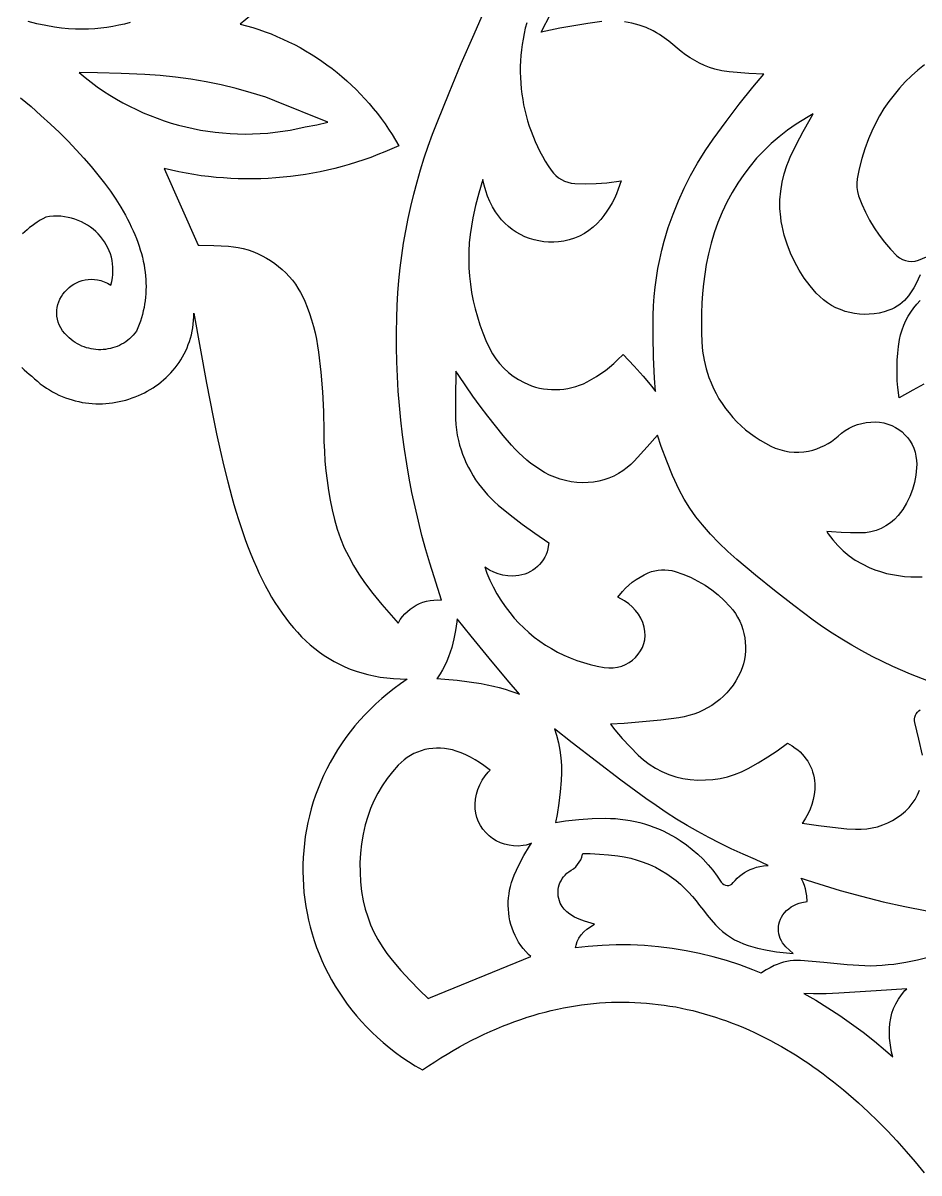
# Model space of a CAD drawing. Extents: x 2828 to 3228, y -800 to 800.
# Drawn here: x 2907.3 to 2985.5, y -175.7 to -75.3 of the extents above; entities that cross this region are included whole.
import ezdxf

# ---------------------------------------------------------------- set-up
doc = ezdxf.new("R2010")
doc.units = 0
doc.layers.add('LAYER_1', color=18, linetype='CONTINUOUS')

msp = doc.modelspace()

# ---------------------------------------------------------------- linework, layer by layer
at = {"layer": 'LAYER_1'}
msp.add_lwpolyline([(2927.72, -74.14), (2926.24, -75.34, -0.205224), (2940.09, -85.97), (2939.48, -86.24), (2938.87, -86.5), (2938.26, -86.75), (2937.64, -86.99), (2937.02, -87.21), (2936.39, -87.41), (2935.76, -87.61), (2935.13, -87.79), (2934.5, -87.95), (2933.86, -88.1), (2933.22, -88.24), (2932.58, -88.37), (2931.93, -88.48), (2931.29, -88.58), (2930.64, -88.66), (2929.99, -88.73), (2929.34, -88.79), (2928.69, -88.83), (2928.03, -88.86), (2927.38, -88.87), (2926.73, -88.87), (2926.07, -88.86), (2925.42, -88.83), (2924.77, -88.79), (2924.12, -88.74), (2923.47, -88.67), (2922.82, -88.59), (2922.17, -88.49), (2921.52, -88.38), (2920.87, -88.26), (2920.23, -88.12), (2919.59, -87.97), (2922.57, -94.67), (2922.65, -94.67), (2923.93, -94.7), (2925.21, -94.76), (2925.64, -94.8), (2926.07, -94.86), (2926.5, -94.96), (2926.92, -95.08), (2927.34, -95.22), (2927.75, -95.39), (2928.14, -95.58), (2928.52, -95.79), (2928.89, -96.01), (2929.25, -96.26), (2929.59, -96.52), (2929.91, -96.79), (2930.22, -97.09), (2930.51, -97.4), (2930.79, -97.72), (2931.05, -98.06), (2931.28, -98.42), (2931.5, -98.78), (2931.7, -99.16), (2931.88, -99.55), (2932.09, -100.09), (2932.29, -100.64), (2932.47, -101.19), (2932.63, -101.75), (2932.77, -102.31), (2932.89, -102.87), (2932.99, -103.44), (2933.08, -104.01), (2933.27, -105.74), (2933.41, -107.47), (2933.5, -109.2), (2933.54, -110.94), (2933.55, -111.8), (2933.59, -112.66), (2933.64, -113.52), (2933.72, -114.38), (2933.82, -115.23), (2933.95, -116.08), (2934.09, -116.93), (2934.26, -117.78), (2934.46, -118.63), (2934.7, -119.46), (2934.99, -120.28), (2935.33, -121.09), (2935.71, -121.87), (2936.12, -122.64), (2936.59, -123.39), (2937.09, -124.12), (2937.83, -125.09), (2938.6, -126.05), (2939.41, -126.98), (2940.04, -127.67), (2940.05, -127.65), (2940.22, -127.37), (2940.4, -127.11), (2940.61, -126.87), (2940.84, -126.65), (2941.08, -126.45), (2941.34, -126.27), (2941.62, -126.11), (2941.9, -125.97), (2942.2, -125.86), (2942.51, -125.76), (2942.83, -125.7), (2943.15, -125.66), (2943.48, -125.65), (2943.81, -125.66), (2943.83, -125.66), (2943.17, -123.62), (2942.8, -122.44), (2942.45, -121.26), (2942.11, -120.02), (2941.8, -118.78), (2941.51, -117.53), (2941.24, -116.27), (2941, -115.02), (2940.78, -113.76), (2940.58, -112.49), (2940.41, -111.23), (2940.26, -109.96), (2940.14, -108.68), (2940.04, -107.41), (2939.97, -106.13), (2939.91, -104.86), (2939.89, -103.58), (2939.88, -102.3), (2939.91, -101.02), (2939.95, -99.92), (2940.01, -98.83), (2940.1, -97.74), (2940.22, -96.65), (2940.35, -95.57), (2940.51, -94.49), (2940.7, -93.41), (2940.91, -92.34), (2941.14, -91.27), (2941.4, -90.2), (2941.68, -89.14), (2941.98, -88.09), (2942.31, -87.04), (2942.66, -86), (2943.03, -84.97), (2943.43, -83.94), (2944.48, -81.36), (2945.55, -78.79), (2946.66, -76.23), (2947.79, -73.69)], format="xyb", dxfattribs=at)
for points in [[(2916.63, -75.21), (2916.13, -75.34), (2915.62, -75.45), (2915.1, -75.55), (2914.58, -75.64), (2914.06, -75.7), (2913.53, -75.75), (2912.99, -75.78), (2912.46, -75.8), (2911.84, -75.79), (2911.23, -75.76), (2910.62, -75.7), (2910.01, -75.62), (2909.24, -75.48), (2908.47, -75.32), (2907.71, -75.13)], [(2951.26, -75.23), (2951.14, -75.7), (2951.03, -76.18), (2950.94, -76.65), (2950.86, -77.13), (2950.8, -77.61), (2950.75, -78.09), (2950.72, -78.57), (2950.7, -79.05), (2950.7, -79.54), (2950.71, -80.02), (2950.74, -80.5), (2950.78, -80.99), (2950.84, -81.46), (2950.91, -81.94), (2950.99, -82.41), (2951.1, -82.88), (2951.21, -83.34), (2951.34, -83.8), (2951.48, -84.26), (2951.64, -84.71), (2952, -85.6), (2952.41, -86.47), (2952.64, -86.89), (2952.88, -87.31), (2953.14, -87.72), (2953.4, -88.12), (2953.59, -88.37), (2953.8, -88.58), (2954.03, -88.77), (2954.29, -88.93), (2954.56, -89.06), (2954.85, -89.16), (2955.15, -89.23), (2955.46, -89.27), (2956.4, -89.3), (2957.33, -89.28), (2958.26, -89.21), (2959.51, -89.05), (2959.26, -89.77), (2959.1, -90.17), (2958.92, -90.57), (2958.72, -90.96), (2958.5, -91.34), (2958.26, -91.7), (2958.01, -92.06), (2957.73, -92.41), (2957.42, -92.77), (2957.07, -93.09), (2956.7, -93.38), (2956.3, -93.64), (2955.87, -93.86), (2955.43, -94.05), (2954.97, -94.19), (2954.5, -94.3), (2954.05, -94.36), (2953.62, -94.39), (2953.18, -94.39), (2952.75, -94.36), (2952.32, -94.29), (2951.9, -94.2), (2951.5, -94.07), (2951.1, -93.92), (2950.72, -93.74), (2950.35, -93.53), (2949.99, -93.29), (2949.66, -93.03), (2949.35, -92.75), (2949.05, -92.44), (2948.79, -92.11), (2948.54, -91.75), (2948.28, -91.31), (2948.05, -90.85), (2947.85, -90.38), (2947.68, -89.91), (2947.54, -89.42), (2947.42, -88.93), (2947.42, -88.92), (2947.09, -90.12), (2946.8, -91.19), (2946.56, -92.28), (2946.43, -93), (2946.32, -93.73), (2946.25, -94.45), (2946.21, -95.18), (2946.2, -95.91), (2946.22, -96.64), (2946.26, -97.36), (2946.34, -98.08), (2946.45, -98.8), (2946.58, -99.52), (2946.75, -100.23), (2946.95, -100.93), (2947.17, -101.63), (2947.42, -102.32), (2947.7, -103), (2948.02, -103.67), (2948.27, -104.14), (2948.56, -104.59), (2948.89, -105.01), (2949.26, -105.4), (2949.66, -105.77), (2950.09, -106.1), (2950.54, -106.4), (2951.03, -106.66), (2951.36, -106.81), (2951.69, -106.94), (2952.03, -107.05), (2952.38, -107.14), (2952.73, -107.2), (2953.08, -107.25), (2953.44, -107.28), (2953.79, -107.28), (2954.15, -107.27), (2954.5, -107.23), (2954.85, -107.18), (2955.2, -107.1), (2955.54, -107.01), (2955.88, -106.89), (2956.21, -106.76), (2956.54, -106.6), (2956.96, -106.37), (2957.36, -106.13), (2957.75, -105.87), (2958.14, -105.6), (2958.5, -105.31), (2958.86, -105.01), (2959.2, -104.69), (2959.68, -104.21), (2960.64, -105.22), (2961.43, -106.11), (2962.19, -107.02), (2962.51, -107.43), (2962.42, -106.27), (2962.34, -104.44), (2962.31, -102.61), (2962.32, -100.79), (2962.35, -99.97), (2962.4, -99.15), (2962.48, -98.33), (2962.59, -97.52), (2962.72, -96.71), (2962.88, -95.9), (2963.06, -95.1), (2963.27, -94.3), (2963.63, -93.12), (2964.05, -91.95), (2964.51, -90.8), (2965.02, -89.68), (2965.58, -88.57), (2966.19, -87.49), (2966.85, -86.43), (2967.56, -85.39), (2968.68, -83.86), (2969.83, -82.35), (2971.02, -80.86), (2971.97, -79.71), (2970.66, -79.65), (2968.95, -79.52), (2968.32, -79.43), (2967.7, -79.28), (2967.24, -79.13), (2966.8, -78.96), (2966.36, -78.76), (2965.94, -78.54), (2965.54, -78.3), (2965.14, -78.04), (2964.77, -77.75), (2964.41, -77.45), (2964.04, -77.13), (2963.67, -76.83), (2963.28, -76.54), (2962.87, -76.27), (2962.59, -76.1), (2962.31, -75.94), (2961.71, -75.65), (2961.09, -75.43), (2960.46, -75.26), (2959.81, -75.14)], [(2957.82, -75.13), (2956.6, -75.3), (2955.37, -75.5), (2954.16, -75.71), (2952.54, -76.04), (2953.37, -74.42)], [(2986.01, -78.91), (2985.43, -79.38), (2984.87, -79.88), (2984.33, -80.4), (2983.82, -80.95), (2983.35, -81.52), (2982.9, -82.12), (2982.47, -82.73), (2982.09, -83.36), (2981.73, -84.02), (2981.4, -84.69), (2981.11, -85.38), (2980.8, -86.23), (2980.53, -87.1), (2980.31, -87.98), (2980.14, -88.87), (2980.1, -89.24), (2980.11, -89.61), (2980.16, -89.98), (2980.26, -90.35), (2980.53, -91.07), (2980.85, -91.78), (2981.21, -92.47), (2981.61, -93.14), (2982.05, -93.79), (2982.52, -94.41), (2983.04, -95.01), (2983.59, -95.58), (2983.82, -95.77), (2984.08, -95.91), (2984.35, -96.01), (2984.63, -96.07), (2984.92, -96.09), (2985.21, -96.06), (2985.5, -95.98), (2986.19, -95.67)], [(2907.05, -81.78), (2907.96, -82.56), (2908.83, -83.32), (2909.65, -84.08), (2910.45, -84.83), (2911.2, -85.58), (2911.91, -86.32), (2912.58, -87.06), (2913.22, -87.79), (2913.81, -88.51), (2914.37, -89.23), (2914.89, -89.94), (2915.36, -90.65), (2915.8, -91.34), (2916.01, -91.69), (2916.2, -92.04), (2916.39, -92.38), (2916.56, -92.72), (2916.72, -93.06), (2916.88, -93.4), (2917.02, -93.74), (2917.16, -94.07), (2917.28, -94.41), (2917.4, -94.74), (2917.5, -95.07), (2917.6, -95.4), (2917.69, -95.72), (2917.76, -96.05), (2917.83, -96.37), (2917.88, -96.69), (2917.93, -97.01), (2917.96, -97.33), (2917.99, -97.65), (2918, -97.96), (2918.01, -98.27), (2918, -98.59), (2917.99, -98.9), (2917.96, -99.2), (2917.93, -99.51), (2917.88, -99.81), (2917.83, -100.11), (2917.76, -100.41), (2917.69, -100.71), (2917.6, -101.01), (2917.51, -101.3), (2917.4, -101.6), (2917.29, -101.89), (2917.16, -102.18), (2917.03, -102.36), (2916.88, -102.53), (2916.73, -102.68), (2916.57, -102.83), (2916.41, -102.97), (2916.23, -103.1), (2916.06, -103.21), (2915.87, -103.32), (2915.68, -103.41), (2915.49, -103.5), (2915.29, -103.57), (2915.09, -103.64), (2914.89, -103.69), (2914.68, -103.73), (2914.47, -103.76), (2914.26, -103.78), (2914.05, -103.79), (2913.84, -103.79), (2913.63, -103.78), (2913.42, -103.75), (2913.21, -103.72), (2913, -103.67), (2912.8, -103.62), (2912.59, -103.55), (2912.4, -103.47), (2912.2, -103.38), (2912.01, -103.28), (2911.82, -103.17), (2911.64, -103.04), (2911.47, -102.91), (2911.3, -102.76), (2911.14, -102.6), (2910.91, -102.37), (2910.72, -102.13), (2910.56, -101.88), (2910.43, -101.63), (2910.33, -101.38), (2910.26, -101.12), (2910.22, -100.86), (2910.2, -100.61), (2910.21, -100.35), (2910.25, -100.1), (2910.31, -99.85), (2910.39, -99.61), (2910.49, -99.38), (2910.61, -99.15), (2910.75, -98.94), (2910.91, -98.74), (2911.09, -98.55), (2911.28, -98.37), (2911.48, -98.21), (2911.7, -98.07), (2911.93, -97.94), (2912.17, -97.84), (2912.42, -97.75), (2912.68, -97.69), (2912.95, -97.65), (2913.22, -97.64), (2913.5, -97.65), (2913.78, -97.69), (2914.07, -97.76), (2914.36, -97.85), (2914.65, -97.98), (2914.79, -98.06), (2914.93, -98.15), (2915.01, -97.83), (2915.07, -97.52), (2915.11, -97.21), (2915.12, -96.9), (2915.12, -96.59), (2915.09, -96.29), (2915.04, -96), (2914.98, -95.71), (2914.89, -95.43), (2914.79, -95.15), (2914.67, -94.88), (2914.53, -94.62), (2914.37, -94.37), (2914.21, -94.13), (2914.02, -93.9), (2913.82, -93.68), (2913.61, -93.47), (2913.39, -93.27), (2913.15, -93.09), (2912.9, -92.92), (2912.64, -92.77), (2912.37, -92.63), (2912.09, -92.5), (2911.8, -92.4), (2911.51, -92.31), (2911.2, -92.23), (2910.89, -92.18), (2910.57, -92.14), (2910.25, -92.13), (2909.92, -92.13), (2909.58, -92.16), (2909.25, -92.21), (2908.99, -92.35), (2908.75, -92.49), (2908.51, -92.65), (2908.28, -92.8), (2908.05, -92.97), (2907.83, -93.13), (2907.62, -93.31), (2907.42, -93.49), (2907.22, -93.67)], [(2985.65, -97.26), (2985.47, -97.64), (2985.28, -98.01), (2985.07, -98.38), (2984.85, -98.73), (2984.61, -99.08), (2984.44, -99.29), (2984.26, -99.48), (2984.06, -99.66), (2983.85, -99.83), (2983.63, -99.98), (2983.4, -100.12), (2983.16, -100.24), (2982.91, -100.34), (2982.48, -100.48), (2982.06, -100.59), (2981.63, -100.66), (2981.19, -100.7), (2980.76, -100.71), (2980.33, -100.69), (2979.91, -100.63), (2979.49, -100.55), (2979.07, -100.44), (2978.67, -100.29), (2978.28, -100.12), (2977.9, -99.92), (2977.54, -99.69), (2977.2, -99.44), (2976.87, -99.15), (2976.56, -98.84), (2976.02, -98.2), (2975.51, -97.53), (2975.06, -96.83), (2974.66, -96.1), (2974.31, -95.35), (2974.01, -94.58), (2973.76, -93.78), (2973.57, -92.98), (2973.5, -92.6), (2973.45, -92.21), (2973.39, -91.45), (2973.39, -90.69), (2973.45, -89.93), (2973.57, -89.17), (2973.75, -88.43), (2973.99, -87.7), (2974.14, -87.34), (2974.29, -86.98), (2974.84, -85.85), (2975.42, -84.74), (2976.03, -83.64), (2976.29, -83.2), (2975.85, -83.45), (2975.32, -83.76), (2974.79, -84.1), (2974.04, -84.62), (2973.32, -85.19), (2972.63, -85.78), (2971.97, -86.41), (2971.35, -87.07), (2970.77, -87.77), (2970.23, -88.49), (2969.72, -89.23), (2969.22, -90.06), (2968.76, -90.91), (2968.34, -91.78), (2967.97, -92.67), (2967.65, -93.57), (2967.37, -94.49), (2967.14, -95.42), (2966.95, -96.36), (2966.82, -97.2), (2966.71, -98.05), (2966.63, -98.89), (2966.57, -99.74), (2966.53, -100.59), (2966.52, -101.44), (2966.53, -102.29), (2966.56, -103.14), (2966.63, -103.93), (2966.76, -104.7), (2966.94, -105.47), (2967.18, -106.23), (2967.37, -106.7), (2967.58, -107.17), (2967.81, -107.63), (2968.06, -108.07), (2968.33, -108.5), (2968.63, -108.92), (2968.94, -109.32), (2969.28, -109.71), (2969.63, -110.08), (2970, -110.44), (2970.39, -110.78), (2970.8, -111.1), (2971.22, -111.41), (2971.66, -111.7), (2972.12, -111.96), (2972.59, -112.21), (2972.97, -112.38), (2973.37, -112.52), (2973.78, -112.63), (2974.2, -112.7), (2974.62, -112.74), (2975.04, -112.74), (2975.47, -112.71), (2975.89, -112.65), (2976.25, -112.56), (2976.6, -112.46), (2976.94, -112.32), (2977.27, -112.17), (2977.59, -111.99), (2977.89, -111.8), (2978.18, -111.58), (2978.46, -111.34), (2978.75, -111.08), (2979.08, -110.85), (2979.42, -110.65), (2979.78, -110.48), (2980.15, -110.34), (2980.53, -110.23), (2980.93, -110.15), (2981.33, -110.11), (2981.71, -110.1), (2982.09, -110.13), (2982.46, -110.19), (2982.81, -110.29), (2983.15, -110.42), (2983.47, -110.58), (2983.77, -110.77), (2984.05, -110.98), (2984.31, -111.22), (2984.55, -111.49), (2984.75, -111.77), (2984.93, -112.08), (2985.08, -112.4), (2985.19, -112.74), (2985.27, -113.09), (2985.31, -113.46), (2985.33, -113.78), (2985.32, -114.11), (2985.27, -114.75), (2985.15, -115.39), (2984.98, -116.01), (2984.74, -116.61), (2984.45, -117.19), (2984.11, -117.75), (2983.71, -118.28), (2983.39, -118.62), (2983.03, -118.93), (2982.64, -119.19), (2982.22, -119.41), (2981.79, -119.58), (2981.33, -119.71), (2980.86, -119.78), (2980.38, -119.8), (2979.54, -119.79), (2978.72, -119.75), (2977.89, -119.7), (2977.47, -119.66), (2977.61, -119.88), (2978, -120.41), (2978.44, -120.91), (2978.91, -121.37), (2979.43, -121.79), (2979.97, -122.17), (2980.56, -122.51), (2981.17, -122.81), (2981.67, -123.01), (2982.17, -123.18), (2982.69, -123.33), (2983.21, -123.44), (2983.74, -123.53), (2984.28, -123.6), (2984.82, -123.63), (2985.36, -123.64), (2985.82, -123.62)], [(2985.95, -106.81), (2985, -107.32), (2983.79, -107.99), (2983.69, -107.1), (2983.64, -106.5), (2983.62, -105.9), (2983.62, -105.3), (2983.64, -104.7), (2983.68, -104.1), (2983.75, -103.5), (2983.84, -102.91), (2983.93, -102.48), (2984.05, -102.05), (2984.2, -101.64), (2984.38, -101.25), (2984.58, -100.86), (2984.81, -100.5), (2985.07, -100.14), (2985.34, -99.81), (2985.64, -99.49)], [(2907.17, -105.36), (2907.37, -105.55), (2907.58, -105.74), (2907.79, -105.92), (2908.02, -106.1), (2908.26, -106.33), (2908.52, -106.55), (2908.77, -106.76), (2909.03, -106.96), (2909.3, -107.14), (2909.57, -107.31), (2909.84, -107.47), (2910.12, -107.62), (2910.4, -107.75), (2910.68, -107.88), (2910.96, -107.99), (2911.25, -108.09), (2911.54, -108.18), (2911.83, -108.26), (2912.13, -108.33), (2912.42, -108.39), (2912.72, -108.43), (2913.02, -108.47), (2913.31, -108.49), (2913.61, -108.51), (2913.91, -108.51), (2914.2, -108.51), (2914.5, -108.49), (2914.79, -108.46), (2915.08, -108.43), (2915.37, -108.38), (2915.66, -108.33), (2915.95, -108.26), (2916.23, -108.19), (2916.51, -108.11), (2916.79, -108.01), (2917.07, -107.91), (2917.34, -107.8), (2917.6, -107.68), (2917.86, -107.55), (2918.12, -107.42), (2918.37, -107.27), (2918.62, -107.12), (2918.86, -106.96), (2919.09, -106.79), (2919.32, -106.61), (2919.54, -106.42), (2919.76, -106.23), (2919.97, -106.03), (2920.17, -105.82), (2920.36, -105.61), (2920.55, -105.38), (2920.72, -105.15), (2920.89, -104.92), (2921.05, -104.67), (2921.2, -104.42), (2921.34, -104.16), (2921.47, -103.9), (2921.59, -103.63), (2921.7, -103.35), (2921.8, -103.07), (2921.89, -102.78), (2921.97, -102.48), (2922.04, -102.18), (2922.09, -101.87), (2922.13, -101.56), (2922.16, -101.24), (2922.18, -100.92), (2922.18, -100.59), (2922.73, -103.67), (2923.29, -106.71), (2923.57, -108.2), (2923.86, -109.68), (2924.16, -111.13), (2924.48, -112.56), (2924.8, -113.96), (2925.15, -115.33), (2925.51, -116.67), (2925.69, -117.32), (2925.89, -117.97), (2926.08, -118.61), (2926.29, -119.24), (2926.5, -119.85), (2926.71, -120.46), (2926.94, -121.06), (2927.17, -121.64), (2927.4, -122.21), (2927.65, -122.78), (2927.9, -123.33), (2928.16, -123.86), (2928.42, -124.39), (2928.7, -124.9), (2928.98, -125.4), (2929.27, -125.88), (2929.58, -126.35), (2929.89, -126.81), (2930.21, -127.25), (2930.54, -127.67), (2930.88, -128.08), (2931.23, -128.48), (2931.59, -128.86), (2931.96, -129.22), (2932.35, -129.56), (2932.74, -129.89), (2933.15, -130.2), (2933.57, -130.5), (2934, -130.77), (2934.44, -131.03), (2934.9, -131.27), (2935.37, -131.49), (2935.85, -131.69), (2936.35, -131.87), (2936.86, -132.03), (2937.38, -132.17), (2937.92, -132.29), (2938.47, -132.39), (2939.04, -132.46), (2939.62, -132.52), (2940.22, -132.55), (2940.83, -132.56), (2940.24, -132.97), (2939.68, -133.39), (2939.13, -133.82), (2938.6, -134.26), (2938.09, -134.72), (2937.61, -135.18), (2937.14, -135.66), (2936.69, -136.15), (2936.26, -136.65), (2935.85, -137.16), (2935.46, -137.68), (2935.09, -138.21), (2934.73, -138.75), (2934.4, -139.29), (2934.09, -139.85), (2933.8, -140.41), (2933.52, -140.98), (2933.27, -141.55), (2933.03, -142.13), (2932.81, -142.71), (2932.62, -143.3), (2932.44, -143.9), (2932.28, -144.5), (2932.14, -145.1), (2932.02, -145.7), (2931.92, -146.31), (2931.84, -146.92), (2931.78, -147.53), (2931.73, -148.14), (2931.71, -148.75), (2931.71, -149.37), (2931.72, -149.98), (2931.75, -150.59), (2931.8, -151.2), (2931.88, -151.81), (2931.97, -152.42), (2932.08, -153.02), (2932.2, -153.63), (2932.35, -154.22), (2932.52, -154.82), (2932.7, -155.41), (2932.91, -156), (2933.13, -156.58), (2933.37, -157.15), (2933.63, -157.72), (2933.91, -158.28), (2934.21, -158.83), (2934.53, -159.38), (2934.87, -159.92), (2935.22, -160.45), (2935.59, -160.97), (2935.99, -161.48), (2936.4, -161.98), (2936.83, -162.47), (2937.28, -162.95), (2937.74, -163.42), (2938.23, -163.88), (2938.73, -164.32), (2939.26, -164.76), (2939.8, -165.18), (2940.36, -165.58), (2940.94, -165.97), (2941.53, -166.35), (2942.15, -166.71), (2942.69, -166.34), (2943.23, -165.99), (2943.77, -165.65), (2944.31, -165.32), (2944.85, -165), (2945.39, -164.69), (2945.93, -164.4), (2946.47, -164.12), (2947.01, -163.85), (2947.55, -163.59), (2948.08, -163.35), (2948.62, -163.11), (2949.15, -162.89), (2949.69, -162.68), (2950.22, -162.48), (2950.76, -162.29), (2951.29, -162.11), (2951.82, -161.95), (2952.35, -161.79), (2952.88, -161.65), (2953.41, -161.52), (2953.94, -161.4), (2954.47, -161.29), (2955, -161.19), (2955.52, -161.1), (2956.05, -161.02), (2956.57, -160.96), (2957.09, -160.9), (2957.62, -160.86), (2958.14, -160.82), (2958.66, -160.8), (2959.17, -160.79), (2959.69, -160.78), (2960.2, -160.79), (2960.72, -160.81), (2961.23, -160.84), (2961.74, -160.87), (2962.25, -160.92), (2962.76, -160.98), (2963.27, -161.05), (2963.77, -161.13), (2964.28, -161.21), (2964.78, -161.31), (2965.28, -161.42), (2965.78, -161.53), (2966.27, -161.66), (2966.77, -161.8), (2967.26, -161.94), (2967.76, -162.1), (2968.25, -162.26), (2968.73, -162.43), (2969.22, -162.61), (2969.7, -162.81), (2970.19, -163.01), (2970.67, -163.22), (2971.15, -163.43), (2971.62, -163.66), (2972.1, -163.9), (2972.57, -164.14), (2973.04, -164.39), (2973.51, -164.66), (2973.97, -164.93), (2974.44, -165.21), (2974.9, -165.49), (2975.36, -165.79), (2975.81, -166.09), (2976.27, -166.41), (2976.72, -166.73), (2977.17, -167.05), (2977.61, -167.39), (2978.06, -167.74), (2978.5, -168.09), (2978.94, -168.45), (2979.38, -168.82), (2980.24, -169.58), (2981.1, -170.37), (2981.94, -171.18), (2982.77, -172.03), (2983.59, -172.91), (2984.4, -173.82), (2985.2, -174.75), (2985.98, -175.71)], [(2986.36, -132.75), (2984.8, -132.13), (2983.26, -131.46), (2982.34, -131.03), (2981.43, -130.58), (2980.54, -130.11), (2979.66, -129.61), (2978.8, -129.09), (2977.95, -128.55), (2977.11, -127.99), (2976.29, -127.41), (2974.59, -126.13), (2972.91, -124.83), (2971.25, -123.5), (2969.63, -122.13), (2968.83, -121.42), (2968.06, -120.67), (2967.32, -119.9), (2966.61, -119.1), (2966.03, -118.38), (2965.5, -117.62), (2965.02, -116.84), (2964.59, -116.03), (2964.01, -114.79), (2963.49, -113.52), (2963.01, -112.24), (2962.7, -111.27), (2961.8, -112.28), (2960.64, -113.52), (2960.35, -113.81), (2960.04, -114.08), (2959.67, -114.36), (2959.28, -114.61), (2958.87, -114.83), (2958.45, -115.01), (2958.01, -115.16), (2957.56, -115.28), (2957.1, -115.36), (2956.63, -115.4), (2956.13, -115.41), (2955.63, -115.39), (2955.14, -115.33), (2954.65, -115.23), (2954.18, -115.1), (2953.71, -114.94), (2953.25, -114.74), (2952.82, -114.51), (2952.41, -114.26), (2952.02, -114), (2951.63, -113.72), (2951.26, -113.43), (2950.91, -113.13), (2950.57, -112.81), (2950.24, -112.47), (2949.93, -112.12), (2949.22, -111.29), (2948.53, -110.44), (2947.86, -109.59), (2947.2, -108.72), (2946.56, -107.84), (2945.94, -106.95), (2945.33, -106.05), (2945.08, -105.67), (2945.06, -106.25), (2945.03, -107.45), (2945.03, -108.65), (2945.05, -109.84), (2945.08, -110.32), (2945.13, -110.79), (2945.2, -111.26), (2945.3, -111.73), (2945.4, -112.13), (2945.53, -112.53), (2945.66, -112.93), (2945.82, -113.32), (2945.98, -113.7), (2946.17, -114.07), (2946.37, -114.44), (2946.58, -114.8), (2946.8, -115.15), (2947.05, -115.5), (2947.3, -115.83), (2947.57, -116.16), (2947.85, -116.48), (2948.15, -116.78), (2948.45, -117.08), (2948.77, -117.37), (2949.81, -118.22), (2950.87, -119.04), (2951.96, -119.83), (2953.19, -120.65), (2953.15, -120.97), (2953.11, -121.18), (2953.04, -121.44), (2952.95, -121.68), (2952.84, -121.92), (2952.71, -122.14), (2952.56, -122.35), (2952.39, -122.55), (2952.21, -122.73), (2952.01, -122.9), (2951.8, -123.05), (2951.58, -123.18), (2951.34, -123.3), (2951.1, -123.39), (2950.84, -123.47), (2950.58, -123.52), (2950.31, -123.56), (2950.03, -123.57), (2949.6, -123.55), (2949.18, -123.48), (2948.77, -123.38), (2948.38, -123.23), (2948.01, -123.04), (2947.65, -122.82), (2947.59, -122.77), (2947.79, -123.32), (2948.05, -123.93), (2948.34, -124.52), (2948.66, -125.11), (2949, -125.67), (2949.38, -126.23), (2949.78, -126.76), (2950.17, -127.23), (2950.57, -127.67), (2951, -128.1), (2951.45, -128.5), (2951.92, -128.89), (2952.4, -129.25), (2952.9, -129.59), (2953.42, -129.9), (2953.95, -130.2), (2954.5, -130.47), (2955.06, -130.71), (2955.63, -130.93), (2956.21, -131.12), (2956.81, -131.29), (2957.41, -131.43), (2958.02, -131.54), (2958.43, -131.59), (2958.82, -131.58), (2959.2, -131.52), (2959.56, -131.43), (2959.9, -131.29), (2960.22, -131.12), (2960.51, -130.91), (2960.78, -130.67), (2961.01, -130.4), (2961.21, -130.11), (2961.37, -129.8), (2961.49, -129.47), (2961.57, -129.13), (2961.6, -128.77), (2961.59, -128.4), (2961.52, -128.02), (2961.4, -127.63), (2961.23, -127.25), (2961.02, -126.89), (2960.78, -126.56), (2960.49, -126.25), (2960.17, -125.98), (2959.82, -125.74), (2959.22, -125.41), (2959.62, -124.92), (2959.89, -124.63), (2960.19, -124.36), (2960.49, -124.1), (2960.82, -123.87), (2961.16, -123.65), (2961.51, -123.46), (2961.88, -123.29), (2962.16, -123.18), (2962.45, -123.1), (2962.74, -123.05), (2963.04, -123.02), (2963.34, -123.01), (2963.64, -123.04), (2963.93, -123.08), (2964.22, -123.16), (2964.91, -123.39), (2965.58, -123.67), (2966.22, -124), (2966.84, -124.36), (2967.43, -124.77), (2967.99, -125.21), (2968.51, -125.69), (2969.01, -126.21), (2969.26, -126.52), (2969.49, -126.83), (2969.69, -127.17), (2969.87, -127.51), (2970.02, -127.86), (2970.14, -128.22), (2970.24, -128.59), (2970.32, -128.96), (2970.36, -129.33), (2970.38, -129.71), (2970.38, -130.09), (2970.34, -130.47), (2970.28, -130.85), (2970.19, -131.22), (2970.08, -131.59), (2969.93, -131.96), (2969.74, -132.35), (2969.53, -132.73), (2969.29, -133.09), (2969.03, -133.43), (2968.75, -133.76), (2968.45, -134.06), (2968.13, -134.35), (2967.79, -134.62), (2967.44, -134.87), (2967.07, -135.09), (2966.68, -135.29), (2966.28, -135.47), (2965.87, -135.63), (2965.44, -135.76), (2965.01, -135.86), (2964.56, -135.94), (2962.97, -136.14), (2961.38, -136.31), (2959.79, -136.44), (2958.58, -136.51), (2958.96, -137), (2959.61, -137.76), (2960.29, -138.49), (2960.99, -139.21), (2961.47, -139.63), (2961.97, -140.01), (2962.51, -140.35), (2963.08, -140.64), (2963.67, -140.89), (2964.28, -141.09), (2964.91, -141.24), (2965.55, -141.34), (2966.21, -141.39), (2966.87, -141.38), (2967.52, -141.33), (2968.17, -141.24), (2968.8, -141.09), (2969.43, -140.9), (2970.03, -140.66), (2970.62, -140.37), (2971.49, -139.89), (2972.33, -139.37), (2973.15, -138.83), (2974.06, -138.17), (2974.45, -138.41), (2974.72, -138.59), (2974.94, -138.76), (2975.14, -138.93), (2975.33, -139.12), (2975.5, -139.32), (2975.66, -139.53), (2975.81, -139.74), (2975.94, -139.97), (2976.05, -140.2), (2976.16, -140.44), (2976.24, -140.68), (2976.31, -140.93), (2976.37, -141.18), (2976.41, -141.44), (2976.43, -141.7), (2976.43, -141.96), (2976.42, -142.22), (2976.37, -142.66), (2976.28, -143.09), (2976.17, -143.51), (2976.02, -143.92), (2975.84, -144.32), (2975.63, -144.71), (2975.39, -145.08), (2975.33, -145.16), (2976.74, -145.36), (2978.48, -145.57), (2979.24, -145.64), (2980, -145.69), (2980.49, -145.69), (2980.97, -145.65), (2981.45, -145.57), (2981.91, -145.46), (2982.37, -145.31), (2982.81, -145.13), (2983.23, -144.91), (2983.64, -144.67), (2984.01, -144.4), (2984.35, -144.1), (2984.66, -143.78), (2984.94, -143.43), (2985.19, -143.07), (2985.41, -142.68), (2985.59, -142.28)], [(2985.84, -139.21), (2985.52, -137.8), (2985.18, -136.37), (2985.15, -136.21), (2985.15, -136.05), (2985.18, -135.89), (2985.23, -135.73), (2985.3, -135.59), (2985.4, -135.46), (2985.51, -135.34), (2985.65, -135.24)], [(2986.44, -156.86), (2985.41, -157.12), (2984.38, -157.33), (2983.33, -157.49), (2982.83, -157.54), (2982.32, -157.59), (2981.81, -157.61), (2981.3, -157.63), (2980.79, -157.62), (2980.28, -157.6), (2979.78, -157.57), (2979.27, -157.52), (2977.22, -157.31), (2975.17, -157.16), (2974.87, -157.15), (2974.57, -157.16), (2974.28, -157.19), (2973.99, -157.24), (2973.7, -157.3), (2973.42, -157.39), (2973.14, -157.49), (2972.87, -157.6), (2972.52, -157.78), (2972.18, -157.97), (2971.85, -158.18), (2971.75, -158.25), (2971.02, -157.95), (2969.87, -157.53), (2968.72, -157.16), (2967.55, -156.82), (2966.37, -156.54), (2965.18, -156.29), (2963.98, -156.1), (2962.77, -155.95), (2961.55, -155.84), (2960.33, -155.79), (2959.09, -155.79), (2957.86, -155.83), (2956.62, -155.92), (2955.53, -156.05), (2955.57, -155.81), (2955.68, -155.49), (2955.83, -155.19), (2956.03, -154.91), (2956.25, -154.65), (2956.52, -154.42), (2957.19, -153.97), (2956.3, -153.72), (2955.86, -153.55), (2955.43, -153.35), (2955.03, -153.1), (2954.77, -152.9), (2954.54, -152.67), (2954.35, -152.42), (2954.2, -152.14), (2954.12, -151.94), (2954.06, -151.74), (2954.02, -151.54), (2954, -151.34), (2954, -151.14), (2954.02, -150.94), (2954.05, -150.74), (2954.1, -150.55), (2954.17, -150.36), (2954.26, -150.18), (2954.36, -150), (2954.49, -149.84), (2954.62, -149.68), (2954.78, -149.53), (2954.94, -149.4), (2955.14, -149.27), (2955.34, -149.13), (2955.54, -148.96), (2955.71, -148.77), (2955.86, -148.57), (2955.99, -148.35), (2956.08, -148.12), (2956.15, -147.87), (2956.16, -147.8), (2956.8, -147.81), (2957.61, -147.85), (2958.41, -147.91), (2959.22, -148), (2959.79, -148.1), (2960.35, -148.22), (2960.91, -148.37), (2961.45, -148.56), (2961.98, -148.77), (2962.5, -149.01), (2963, -149.28), (2963.49, -149.58), (2963.9, -149.87), (2964.31, -150.17), (2964.69, -150.49), (2965.06, -150.83), (2965.41, -151.18), (2965.75, -151.55), (2966.07, -151.93), (2966.37, -152.33), (2966.7, -152.76), (2967.04, -153.19), (2967.39, -153.61), (2967.75, -154.02), (2968.05, -154.32), (2968.37, -154.61), (2968.71, -154.87), (2969.06, -155.11), (2969.43, -155.33), (2969.81, -155.53), (2970.21, -155.7), (2970.62, -155.84), (2971.43, -156.08), (2972.26, -156.26), (2973.09, -156.39), (2974.53, -156.53), (2973.9, -155.96), (2973.75, -155.79), (2973.62, -155.61), (2973.51, -155.42), (2973.41, -155.23), (2973.34, -155.02), (2973.29, -154.82), (2973.26, -154.6), (2973.25, -154.39), (2973.27, -154.18), (2973.3, -153.97), (2973.36, -153.76), (2973.43, -153.55), (2973.53, -153.36), (2973.65, -153.16), (2973.79, -152.98), (2973.97, -152.79), (2974.16, -152.63), (2974.37, -152.47), (2974.59, -152.34), (2974.82, -152.23), (2975.06, -152.14), (2975.31, -152.07), (2975.76, -151.99), (2975.73, -151.51), (2975.68, -151.2), (2975.62, -150.89), (2975.53, -150.59), (2975.42, -150.3), (2975.28, -150.02), (2975.25, -149.96), (2975.75, -150.12), (2976.78, -150.46), (2978.64, -151.02), (2980.52, -151.54), (2982.41, -152.01), (2984.31, -152.44), (2986.22, -152.81)]]:
    msp.add_lwpolyline(points, dxfattribs=at)
msp.add_lwpolyline([(2931.92, -84.33), (2932.93, -84.14), (2933.88, -83.92), (2929.26, -82.04), (2928.46, -81.74), (2927.18, -81.34), (2925.88, -80.98), (2924.57, -80.66), (2923.25, -80.39), (2921.92, -80.16), (2920.59, -79.98), (2919.24, -79.84), (2917.89, -79.75), (2915.84, -79.66), (2913.78, -79.6), (2912.17, -79.59, 0.240278)], format="xyb", close=True, dxfattribs=at)
for points in [[(2946.42, -128.83), (2945.18, -127.29), (2945.15, -127.56), (2945.04, -128.31), (2944.9, -129.06), (2944.71, -129.81), (2944.59, -130.21), (2944.44, -130.61), (2944.28, -131), (2944.1, -131.38), (2943.91, -131.75), (2943.69, -132.12), (2943.46, -132.47), (2943.42, -132.52), (2944.12, -132.57), (2945.18, -132.67), (2946.24, -132.8), (2947.29, -132.96), (2947.82, -133.06), (2948.35, -133.17), (2948.87, -133.3), (2949.38, -133.45), (2949.89, -133.61), (2950.4, -133.79), (2950.62, -133.88), (2949.56, -132.63), (2947.99, -130.74)], [(2955.22, -138.12), (2953.69, -136.9), (2953.87, -137.47), (2954.04, -138.12), (2954.16, -138.77), (2954.25, -139.43), (2954.3, -140.1), (2954.31, -140.76), (2954.27, -141.43), (2954.18, -142.42), (2954.07, -143.41), (2953.92, -144.4), (2953.79, -145.1), (2954.66, -144.96), (2955.81, -144.82), (2956.97, -144.74), (2958.14, -144.72), (2958.57, -144.73), (2959.01, -144.75), (2959.44, -144.79), (2959.88, -144.85), (2960.3, -144.92), (2960.73, -145), (2961.15, -145.1), (2961.56, -145.22), (2961.98, -145.35), (2962.38, -145.49), (2962.78, -145.65), (2963.18, -145.83), (2963.56, -146.02), (2963.94, -146.22), (2964.32, -146.44), (2964.68, -146.67), (2965.21, -147.04), (2965.72, -147.44), (2966.21, -147.86), (2966.67, -148.31), (2967.11, -148.78), (2967.52, -149.27), (2967.91, -149.78), (2968.25, -150.3), (2968.36, -150.43), (2968.48, -150.52), (2968.62, -150.57), (2968.77, -150.6), (2968.92, -150.59), (2969.06, -150.54), (2969.19, -150.47), (2969.31, -150.34), (2969.47, -150.15), (2969.66, -149.95), (2969.86, -149.77), (2970.08, -149.6), (2970.3, -149.45), (2970.54, -149.32), (2970.79, -149.2), (2971.05, -149.1), (2971.34, -149.01), (2971.64, -148.93), (2971.95, -148.88), (2972.25, -148.84), (2972.37, -148.84), (2971.24, -148.34), (2970.17, -147.87), (2969.11, -147.38), (2968.13, -146.9), (2967.17, -146.4), (2966.22, -145.89), (2965.28, -145.35), (2964.36, -144.79), (2963.45, -144.21), (2962.56, -143.61), (2961.67, -142.99), (2959.5, -141.39), (2957.35, -139.77)], [(2951.61, -156.81), (2951.43, -156.62), (2950.96, -156.09), (2950.75, -155.83), (2950.56, -155.55), (2950.39, -155.26), (2950.24, -154.96), (2950.1, -154.64), (2949.99, -154.32), (2949.89, -154), (2949.8, -153.67), (2949.74, -153.34), (2949.69, -153), (2949.66, -152.67), (2949.65, -152.33), (2949.65, -152), (2949.68, -151.66), (2949.72, -151.33), (2949.77, -151), (2949.85, -150.67), (2949.94, -150.34), (2950.05, -150.02), (2950.17, -149.7), (2950.57, -148.83), (2951.02, -147.98), (2951.52, -147.15), (2951.69, -146.91), (2951.48, -146.99), (2951.22, -147.06), (2950.96, -147.11), (2950.53, -147.15), (2950.12, -147.14), (2949.72, -147.08), (2949.33, -146.99), (2948.96, -146.86), (2948.6, -146.69), (2948.27, -146.48), (2947.97, -146.25), (2947.69, -145.98), (2947.44, -145.69), (2947.23, -145.37), (2947.05, -145.03), (2946.91, -144.67), (2946.81, -144.29), (2946.76, -143.9), (2946.75, -143.49), (2946.79, -143.05), (2946.88, -142.62), (2947, -142.2), (2947.17, -141.79), (2947.38, -141.4), (2947.62, -141.03), (2947.91, -140.69), (2948.07, -140.52), (2947.88, -140.37), (2947.52, -140.1), (2947.15, -139.84), (2946.76, -139.61), (2946.36, -139.39), (2945.95, -139.19), (2945.53, -139.01), (2945.11, -138.85), (2944.77, -138.75), (2944.42, -138.68), (2944.08, -138.62), (2943.73, -138.6), (2943.39, -138.6), (2943.05, -138.62), (2942.71, -138.66), (2942.37, -138.73), (2942.04, -138.82), (2941.72, -138.94), (2941.41, -139.08), (2941.11, -139.23), (2940.82, -139.41), (2940.55, -139.62), (2940.29, -139.84), (2940.04, -140.08), (2939.54, -140.66), (2939.07, -141.26), (2938.65, -141.88), (2938.26, -142.53), (2937.92, -143.19), (2937.62, -143.88), (2937.37, -144.58), (2937.16, -145.3), (2936.97, -146.12), (2936.83, -146.95), (2936.74, -147.78), (2936.69, -148.62), (2936.7, -149.45), (2936.75, -150.29), (2936.84, -151.12), (2936.99, -151.95), (2937.16, -152.65), (2937.37, -153.34), (2937.62, -154.02), (2937.92, -154.68), (2938.26, -155.32), (2938.63, -155.94), (2939.05, -156.54), (2939.51, -157.12), (2940.28, -158.01), (2941.08, -158.89), (2941.9, -159.74), (2942.65, -160.48), (2942.85, -160.39)], [(2975.47, -160.03), (2976.52, -160.62), (2977.57, -161.27), (2978.61, -161.95), (2979.64, -162.67), (2980.65, -163.42), (2981.65, -164.2), (2982.62, -165.01), (2983.24, -165.56), (2983.14, -165.16), (2983.06, -164.75), (2983.01, -164.34), (2982.97, -163.93), (2982.95, -163.52), (2982.95, -163.1), (2982.98, -162.65), (2983.06, -162.2), (2983.17, -161.76), (2983.32, -161.33), (2983.51, -160.92), (2983.73, -160.52), (2984, -160.14), (2984.29, -159.78), (2984.46, -159.61), (2981.78, -159.81), (2978.52, -160.01), (2977.42, -160.05), (2976.32, -160.05)]]:
    msp.add_lwpolyline(points, close=True, dxfattribs=at)

doc.saveas('drawing.dxf')
